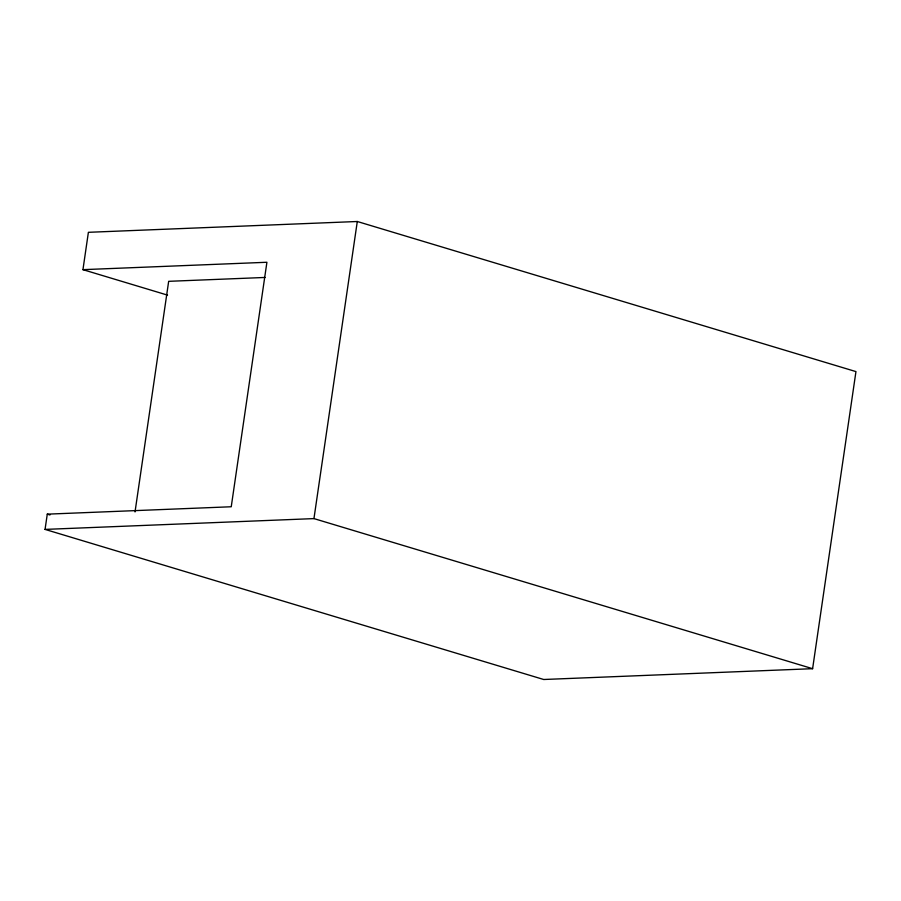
<?xml version="1.0" encoding="UTF-8"?>
<svg xmlns="http://www.w3.org/2000/svg" width="901" height="901" viewBox="0 0 901 901"><rect width="100%" height="100%" fill="white"/><g stroke="black" fill="none" stroke-linecap="round" stroke-linejoin="round"><path stroke-width="1.35" d="M45.05 529.405L47.28 514.156L231.242 506.756L266.91 262.27L82.948 269.658L88.388 232.312L357.292 221.5L855.95 371.595L812.612 668.688L543.708 679.5L45.05 529.405L313.953 518.604L812.612 668.688M135.026 511.926L168.667 281.326L265.074 277.452M313.953 518.604L357.292 221.5M82.948 269.658L167.541 295.123M47.28 514.156L49.96 514.967"/></g></svg>
